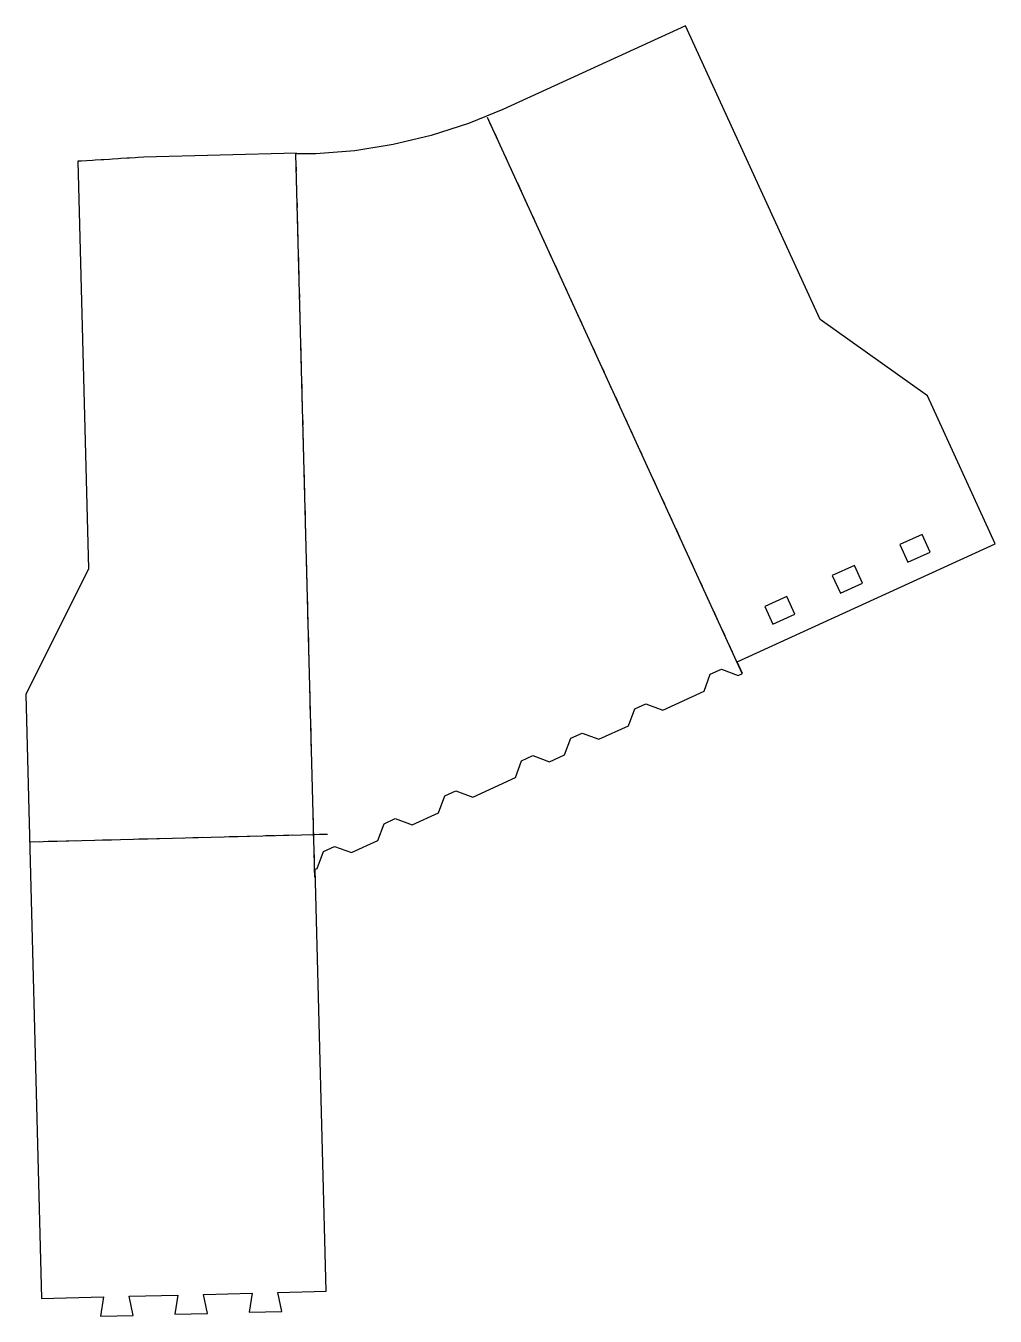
# Model space of a CAD drawing. Header units: metres. Extents: x 0 to 321, y 0 to 428.
import ezdxf

# ---------------------------------------------------------------- set-up
doc = ezdxf.new("R2010")
doc.units = ezdxf.units.M

msp = doc.modelspace()

# ---------------------------------------------------------------- linework, layer by layer
at = {"layer": 'CUT'}
for points in [[(-0.15092, 205.94336), (5.06821, 5.68738), (25.63943, 6.22352), (24.6419, -0.15464), (35.3982, 0.1257), (34.0698, 6.44323), (50.27588, 6.8656), (49.27836, 0.48744), (60.03466, 0.76778), (58.70626, 7.08531), (74.91234, 7.50768), (73.91482, 1.12953), (84.67112, 1.40986), (83.34271, 7.7274), (99.36548, 8.14499), (95.72104, 147.9805), (96.41057, 148.29641), (98.47956, 153.86411), (102.18493, 155.56171), (107.75263, 153.49272), (116.53251, 157.51518), (118.6015, 163.08289), (122.30687, 164.78049), (127.87457, 162.7115), (136.65445, 166.73396), (138.72344, 172.30166), (142.42881, 173.99926), (147.99651, 171.93028), (162.11008, 178.39635), (164.17906, 183.96405), (167.88444, 185.66165), (173.45214, 183.59266), (178.42839, 185.87251), (180.49737, 191.44021), (184.20275, 193.13781), (189.77045, 191.06882), (199.60547, 195.57469), (201.67446, 201.14239), (205.37983, 202.83999), (210.94753, 200.77101), (224.65497, 207.05101), (226.72395, 212.61871), (230.42932, 214.31631), (235.99702, 212.24732), (237.41721, 212.89797), (235.66785, 216.71632), (321.15265, 255.8808), (298.68415, 304.92307), (263.11328, 330.18826), (218.4989, 427.56862), (158.00401, 399.85315), (157.99575, 399.87215), (146.5262, 395.15013), (134.22121, 391.17535), (121.64359, 388.17286), (108.87002, 386.16097), (95.97841, 385.15195), (89.53981, 385.15195), (89.5354, 385.32125), (38.96366, 384.00323), (37.0698, 383.88415), (36.12424, 383.82495), (34.23309, 383.70703), (33.28749, 383.64831), (31.39627, 383.53136), (30.45065, 383.47313), (28.55936, 383.35713), (27.6137, 383.29936), (25.72236, 383.18429), (24.77667, 383.12698), (22.88526, 383.01282), (21.93954, 382.95596), (20.04807, 382.84269), (18.15656, 382.73), (17.06593, 382.66527), (20.58648, 247.58314), (-0.15092, 205.94336)], [(289.55594, 255.59431), (292.24246, 249.73042), (299.6064, 253.10418), (296.91989, 258.96807), (289.55594, 255.59431)], [(267.15061, 245.3294), (269.83712, 239.46552), (277.20107, 242.83928), (274.51456, 248.70316), (267.15061, 245.3294)], [(244.74527, 235.0645), (247.43179, 229.20061), (254.79574, 232.57437), (252.10922, 238.43826), (244.74527, 235.0645)]]:
    msp.add_lwpolyline(points, close=True, dxfattribs=at)
at = {"layer": 'SCORE'}
for p, q in [((152.77307, 397.29163), (154.02261, 394.56424)), ((155.27216, 391.83685), (156.5217, 389.10946)), ((157.77124, 386.38207), (159.02078, 383.65468)), ((89.54265, 379.28575), (89.46449, 382.28473)), ((160.27032, 380.9273), (161.51986, 378.19991)), ((89.69897, 373.28779), (89.62081, 376.28677)), ((162.7694, 375.47252), (164.01894, 372.74513)), ((89.85529, 367.28982), (89.77713, 370.2888)), ((165.26848, 370.01774), (166.51802, 367.29035)), ((90.01161, 361.29186), (89.93345, 364.29084)), ((167.76756, 364.56297), (169.01711, 361.83558)), ((90.16793, 355.2939), (90.08977, 358.29288)), ((170.26665, 359.10819), (171.51619, 356.3808)), ((90.32425, 349.29593), (90.24609, 352.29491)), ((172.76573, 353.65341), (174.01527, 350.92602)), ((175.26481, 348.19864), (176.51435, 345.47125)), ((90.48057, 343.29797), (90.40241, 346.29695)), ((177.76389, 342.74386), (179.01343, 340.01647)), ((90.63689, 337.30001), (90.55873, 340.29899)), ((90.79321, 331.30204), (90.71505, 334.30102)), ((180.26297, 337.28908), (181.51252, 334.56169)), ((182.76206, 331.83431), (184.0116, 329.10692)), ((90.94954, 325.30408), (90.87138, 328.30306)), ((185.26114, 326.37953), (186.51068, 323.65214)), ((91.10586, 319.30612), (91.0277, 322.3051)), ((187.76022, 320.92475), (189.00976, 318.19736)), ((91.26218, 313.30815), (91.18402, 316.30713)), ((190.2593, 315.46998), (191.50884, 312.74259)), ((91.4185, 307.31019), (91.34034, 310.30917)), ((192.75838, 310.0152), (194.00792, 307.28781)), ((91.57482, 301.31223), (91.49666, 304.31121)), ((195.25747, 304.56042), (196.50701, 301.83303)), ((91.73114, 295.31426), (91.65298, 298.31324)), ((197.75655, 299.10564), (199.00609, 296.37826)), ((91.88746, 289.3163), (91.8093, 292.31528)), ((200.25563, 293.65087), (201.50517, 290.92348)), ((202.75471, 288.19609), (204.00425, 285.4687)), ((92.04378, 283.31834), (91.96562, 286.31732)), ((205.25379, 282.74131), (206.50333, 280.01393)), ((92.2001, 277.32037), (92.12194, 280.31936)), ((92.35642, 271.32241), (92.27826, 274.32139)), ((207.75288, 277.28654), (209.00242, 274.55915)), ((210.25196, 271.83176), (211.5015, 269.10437)), ((92.51274, 265.32445), (92.43458, 268.32343)), ((212.75104, 266.37698), (214.00058, 263.6496)), ((92.66906, 259.32648), (92.5909, 262.32547)), ((215.25012, 260.92221), (216.49966, 258.19482)), ((92.82538, 253.32852), (92.74722, 256.3275)), ((217.7492, 255.46743), (218.99874, 252.74004)), ((92.9817, 247.33056), (92.90354, 250.32954)), ((220.24828, 250.01265), (221.49783, 247.28527)), ((93.13802, 241.33259), (93.05986, 244.33158)), ((222.74737, 244.55788), (223.99691, 241.83049)), ((93.29435, 235.33463), (93.21619, 238.33361)), ((225.24645, 239.1031), (226.49599, 236.37571)), ((93.45067, 229.33667), (93.37251, 232.33565)), ((227.74553, 233.64832), (228.99507, 230.92094)), ((230.24461, 228.19355), (231.49415, 225.46616)), ((93.60699, 223.3387), (93.52883, 226.33769)), ((232.74369, 222.73877), (233.99324, 220.01138)), ((93.76331, 217.34074), (93.68515, 220.33972)), ((93.91963, 211.34278), (93.84147, 214.34176)), ((235.24278, 217.28399), (236.49232, 214.5566)), ((94.07595, 205.34481), (93.99779, 208.3438)), ((94.23227, 199.34685), (94.15411, 202.34583)), ((94.38859, 193.34889), (94.31043, 196.34787)), ((94.54491, 187.35092), (94.46675, 190.34991)), ((94.70123, 181.35296), (94.62307, 184.35194)), ((94.85755, 175.355), (94.77939, 178.35398)), ((95.01387, 169.35703), (94.93571, 172.35602)), ((95.17019, 163.35907), (95.09203, 166.35805)), ((43.25801, 158.18765), (46.25699, 158.26581)), ((49.25598, 158.34397), (52.25496, 158.42213)), ((55.25394, 158.5003), (58.25292, 158.57846)), ((61.2519, 158.65662), (64.25088, 158.73478)), ((67.24987, 158.81294), (70.24885, 158.8911)), ((73.24783, 158.96926), (76.24681, 159.04742)), ((79.24579, 159.12558), (82.24477, 159.20374)), ((85.24376, 159.2819), (88.24274, 159.36006)), ((91.24172, 159.43822), (94.2407, 159.51638)), ((95.32651, 157.36111), (95.24835, 160.36009)), ((97.23968, 159.59454), (99.8181, 159.66174)), ((1.27227, 157.09341), (4.27125, 157.17157)), ((7.27023, 157.24973), (10.26922, 157.32789)), ((13.2682, 157.40605), (16.26718, 157.48421)), ((19.26616, 157.56237), (22.26514, 157.64053)), ((25.26412, 157.71869), (28.26311, 157.79685)), ((31.26209, 157.87501), (34.26107, 157.95317)), ((37.26005, 158.03133), (40.25903, 158.10949)), ((95.48283, 151.36314), (95.40467, 154.36213)), ((95.63916, 145.36518), (95.56099, 148.36416))]:
    msp.add_line(p, q, dxfattribs=at)
at = {"layer": 'SCORE2'}
for p, q in [((152.77307, 397.29163), (237.21836, 212.97187)), ((95.63916, 145.36518), (89.38936, 385.16739)), ((1.27227, 157.09341), (99.8181, 159.66174))]:
    msp.add_line(p, q, dxfattribs=at)

doc.saveas('drawing.dxf')
